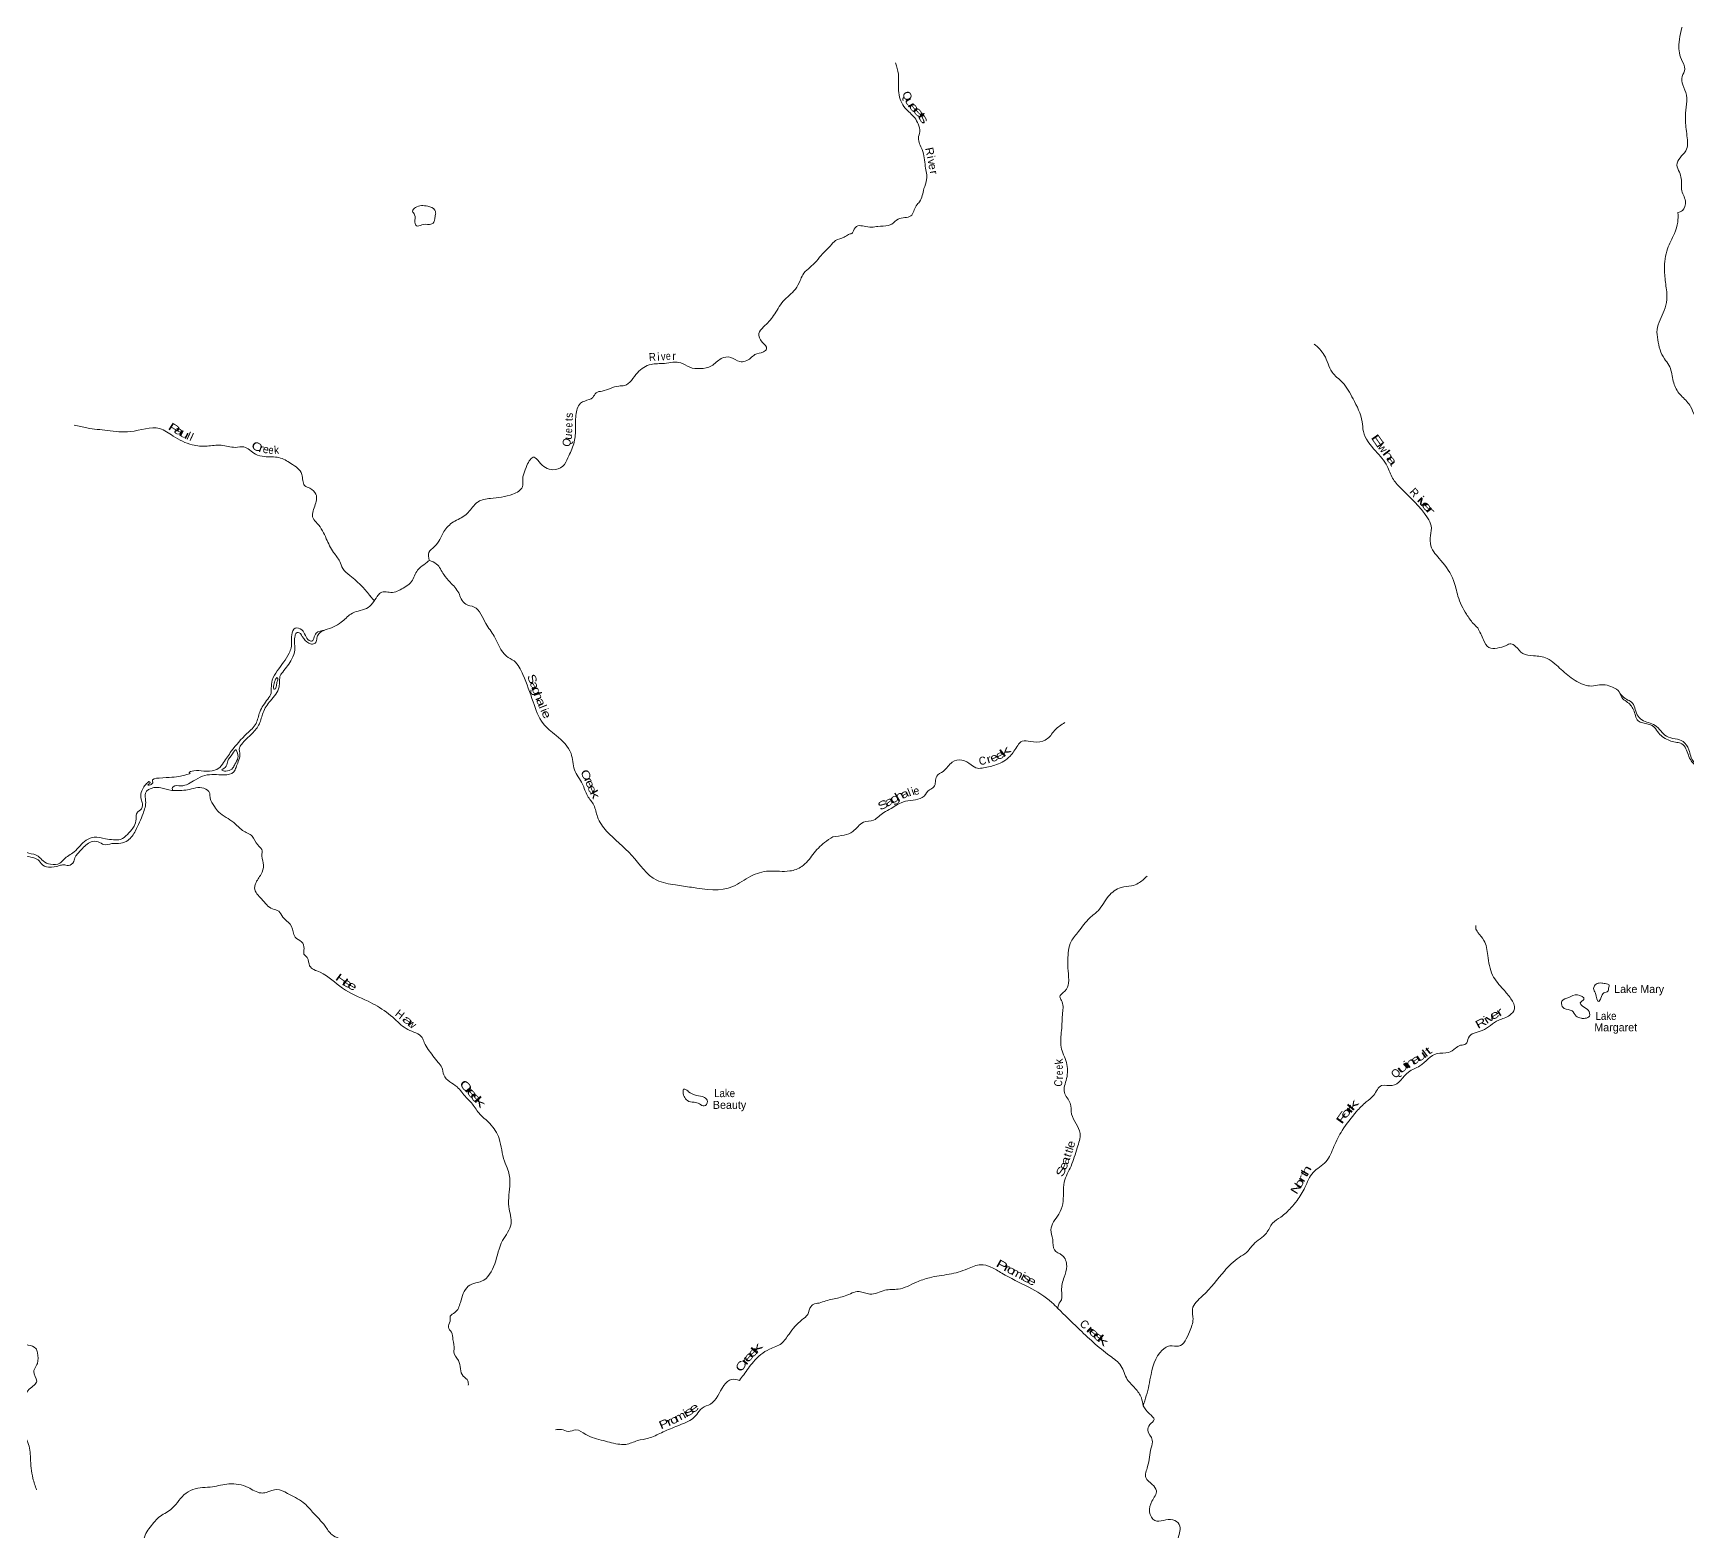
# Model space of a CAD drawing. Header units: feet. Extents: x -745759 to -493183, y 5472 to 195788.
# Drawn here: x -670075 to -628705, y 78093 to 115560 of the extents above; entities that cross this region are included whole.
import ezdxf
from ezdxf.enums import TextEntityAlignment as Align

# ---------------------------------------------------------------- set-up
doc = ezdxf.new("R2010")
doc.units = ezdxf.units.FT
doc.header["$LTSCALE"] = 80
doc.layers.add('39', color=7, linetype='Continuous', lineweight=13)
doc.layers.add('41', color=7, linetype='Continuous')

msp = doc.modelspace()

# ---------------------------------------------------------------- linework, layer by layer
at = {"layer": '39'}
msp.add_line((-661645.73, 101485.39), (-661553.96, 101387.74), dxfattribs=at)
for points in [[(-618187.48, 128975.63), (-618447.28, 128717.19), (-618542.71, 128399.85), (-618717.22, 128184.54), (-619070.47, 128010.17), (-619118.86, 127873.7), (-619038.35, 127598.16), (-619144.06, 127402.02), (-619495.93, 127185.27), (-619694.23, 126996.53), (-619947.82, 126883.24), (-620176, 126852.29), (-620474.66, 126824.39), (-620558.1, 126904.29), (-620771.22, 126802.52), (-620995.43, 126767.48), (-621233.73, 126867.8), (-621374.32, 126764.96), (-621725.14, 126483.64), (-621981.98, 126422.86), (-622326.81, 126137.42), (-622433.12, 126036.09), (-622611.19, 125717.94), (-622749.06, 125661.46), (-623043.82, 125625.44), (-623165.13, 125463.81), (-623338.41, 125196.03), (-623699.69, 125023.8), (-624145.58, 124987.98), (-624257.57, 124910.94), (-624440.8, 124786.54), (-624745.54, 124756.71), (-625287.89, 124738.44), (-625530.27, 124701.65), (-625797.49, 124485.67), (-625959.42, 124437.61), (-626296.73, 124386.08), (-626558.17, 124287.02), (-627271.88, 123994.89), (-627530.26, 123831.24), (-627584.31, 123585.92), (-627682.44, 123357.38), (-627858.57, 123303.48), (-628022.22, 123140.45), (-628223.29, 122901.32), (-628415.65, 122839.59), (-628644.25, 122915.56), (-628697.63, 122849.77), (-628799.56, 122502.27), (-628773.38, 122231.56), (-628837.22, 122139.7), (-628845.11, 122016.76), (-628719.43, 121661.88), (-628782.83, 121061.64), (-628805.28, 120638.33), (-628808.69, 120410.42), (-628827.73, 119811.55), (-628962.01, 119591.62), (-629132.76, 119358.09), (-629129.32, 119049.39), (-629082.22, 118695.66), (-629064.82, 118511.83), (-628833.74, 118197.77), (-628725.14, 118048.91), (-628763.37, 117783.19), (-628688.57, 117529.92), (-628685.43, 117201.05), (-628765.49, 116968.21), (-628883.35, 116768.21), (-628914.58, 116431.77), (-628874.02, 116314.17), (-628798.26, 115990.28), (-628874.3, 115622.23), (-628924.99, 115332.47), (-628866.91, 114903.95), (-628781.89, 114660.62), (-628845.07, 114477.97), (-628832.16, 114263.94), (-628739.25, 114008.39), (-628751.81, 113707.99), (-628766.23, 113417.71), (-628728.27, 112991.49), (-628756.08, 112614.66), (-628899.67, 112445.29), (-628979.04, 112258.84), (-628917.17, 112084.44), (-628865.64, 111756.88), (-628865.14, 111656.01), (-628766.79, 111360.03), (-628842.85, 111125.12), (-628952.46, 111072.26)], [(-648516.24, 114814.82), (-648443.84, 114535.37), (-648434.76, 114065.2), (-648271.16, 113685.56), (-648035.03, 113440.01), (-647948.62, 113289.46), (-647909.2, 113095.22), (-647941.81, 112936.33), (-647849.39, 112648.51), (-647769, 112229.74), (-647735.67, 111898.41), (-647803.55, 111671.45), (-647911.2, 111346.22), (-647995.34, 111244.57), (-648130.13, 110990.34), (-648449.7, 110912.32), (-648606.79, 110783.49), (-648695.95, 110750.51), (-648952.22, 110728.04), (-649111.68, 110710.2), (-649300.8, 110731.13), (-649453.8, 110741.45), (-649566.48, 110618.02), (-649603.22, 110552.38), (-649650.68, 110541.17)], [(-660166.37, 110772.7), (-660352.15, 110767.92), (-660492.15, 110741.65), (-660527.85, 110831.46), (-660536.52, 111017.36), (-660586.27, 111109.59), (-660517.01, 111200.43), (-660209.43, 111229.99), (-660032.6, 111136.14), (-660009.75, 111058.17)], [(-660166.37, 110772.7), (-660055.72, 110830.08), (-660030.16, 110944.37), (-660015.76, 111022.66), (-660009.75, 111058.17)], [(-628952.46, 111072.26), (-628960.02, 110836.34), (-629042.89, 110551.09), (-629213.89, 110166.27), (-629289.97, 109661.04), (-629259.31, 109285.36), (-629230.86, 108897.62), (-629295.34, 108628.24), (-629473.81, 108148.71), (-629459.45, 107896.33), (-629293.28, 107419.82), (-629178.78, 107260.79), (-629079.35, 106902.26), (-628952.98, 106593.78), (-628728.91, 106350.43), (-628636.12, 106221.97), (-628536.56, 106006.68), (-628219.25, 105665.13), (-627794.85, 105342.18), (-627367.68, 105069.63), (-627034.56, 104975.98), (-626880.74, 105020.13), (-626594.66, 104880.77), (-626214.3, 104711.79), (-626040.8, 104590.22), (-625404.09, 104449.76), (-624777.79, 104287.26), (-624522.85, 104220.98), (-624240.94, 104206.76)], [(-660170.79, 102382.18), (-660183.31, 102574.24), (-660035.66, 102723.39), (-659802.56, 103102.16), (-659567.57, 103339.62), (-659259.64, 103518.49), (-659030.04, 103778.3), (-658949.39, 103844.6), (-658642.29, 103926.64), (-658078.12, 104035.63), (-657842.71, 104218.6), (-657832.22, 104438.25), (-657804.95, 104542.41), (-657728.1, 104754.12), (-657550.57, 104958.91), (-657426.87, 104842.37), (-657077.54, 104644.72), (-656832.81, 104732.57), (-656703.43, 104946.82), (-656557.98, 105295.8), (-656515.53, 105641.68), (-656504.86, 106004.6), (-656387.05, 106305.95), (-656282.44, 106363.5), (-656084.09, 106452.68), (-655995.92, 106569.22), (-655851.41, 106611.5), (-655434.07, 106736.8), (-655288.31, 106752.82), (-654966.27, 107068.51), (-654627.15, 107278.77), (-654291.46, 107303.49), (-653879.39, 107317.95), (-653658.68, 107206.71), (-653397.35, 107173.01), (-653114.92, 107239.61), (-652869.37, 107424.3), (-652634.43, 107453.91), (-652409.5, 107348.6), (-652138.69, 107431.67), (-652029.05, 107523.39), (-651813.14, 107591.88), (-651738.31, 107666.43), (-651846.3, 107837), (-651930.8, 108051.3), (-651813.04, 108213.41), (-651562.57, 108496.84), (-651324.02, 108855.27), (-651018.46, 109159.32), (-650901.24, 109371.9), (-650832.39, 109517.24), (-650533.12, 109813.4), (-650372.19, 110002.53), (-650141.11, 110244.13), (-650012.26, 110371.62), (-649799.91, 110456.36), (-649686.95, 110523.76), (-649650.68, 110541.17)], [(-638047.74, 107788.25), (-637795.95, 107512.22), (-637600.81, 107085.72), (-637342.67, 106829.77), (-637074.79, 106416.32), (-636847.61, 105842.08), (-636816.92, 105603.58), (-636511.88, 105114.95), (-636223.34, 104735.49), (-636086.81, 104432.91), (-635892.86, 104196.05), (-635212.92, 103443.7), (-635123.23, 103242.67), (-635138.94, 103000.82), (-635128.73, 102740.44), (-634882.23, 102379.75), (-634561.31, 101874.75), (-634454.31, 101483.83), (-634239.39, 101032.83), (-634071.55, 100802.41), (-633956.15, 100689.45)], [(-669044.78, 105763.52), (-668728.12, 105689.9), (-668217.44, 105626.88), (-667637.15, 105598.2), (-666910.44, 105676.32), (-666572.97, 105487.08), (-666097.15, 105267.65), (-665726.78, 105236.89), (-665373, 105259.07), (-665017.45, 105204.52), (-664807.29, 105214.66), (-664517.91, 105036.88), (-664289.73, 104973.86), (-663929.25, 104949.44), (-663628.9, 104801.62), (-663354.4, 104529.42), (-663285.9, 104251.01), (-663154.79, 104180.67), (-663003.7, 104035.1), (-663032.69, 103735.25), (-663075.91, 103431.77), (-662970.71, 103303.65), (-662745.84, 102921.89), (-662562.24, 102577.63), (-662409.43, 102353.31), (-662333.88, 102177.61), (-662159.47, 102001.1), (-661842.87, 101719.63), (-661643.79, 101483.09)], [(-661472.61, 101479), (-661389.23, 101569.45), (-661092.39, 101577.11), (-660783.74, 101711.57), (-660637.34, 101818.37), (-660481.62, 102104.51), (-660391.79, 102208.89), (-660226.71, 102333.33), (-660170.79, 102382.18)], [(-660170.79, 102382.18), (-659987.91, 102288.16), (-659808.05, 102022.71), (-659650.13, 101834.56), (-659434.1, 101564.04), (-659377.08, 101415.88)], [(-661470.74, 101481.03), (-661740.81, 101178.3), (-661948.04, 101112.94), (-662129.35, 101036.83), (-662370.43, 100831.13), (-662560.83, 100714.92), (-662776.38, 100639.67)], [(-659377.08, 101415.88), (-659257.36, 101283.08), (-659049.57, 101213.3), (-658755.94, 100798.47), (-658548.38, 100484.64), (-658240.76, 99986.77), (-658050.43, 99864.98), (-657827.48, 99522.53), (-657574.88, 98844.52), (-657322.88, 98299.64), (-656998.05, 98001.01), (-656626.75, 97549.93), (-656540.4, 97146.38), (-656340.02, 96788.36), (-656214.62, 96492.74), (-656057.4, 96258.85), (-655964.17, 95966.06), (-655737.45, 95613.42), (-655106.22, 95004.52), (-654485.37, 94383.78), (-654016.81, 94267.09), (-653615.32, 94206.54), (-652579.02, 94224.78), (-652132.99, 94485.82), (-651678.34, 94611.5), (-651156.32, 94614.47), (-650857.16, 94727.95), (-650579.42, 95027.52), (-650289.59, 95326.78), (-650081.93, 95468.31)], [(-662782.15, 100636.06), (-662994, 100562.47), (-663057.99, 100424.91), (-663093.78, 100365.31), (-663170, 100379.33), (-663354.69, 100642.16), (-663522.82, 100686.74), (-663607.84, 100515.42), (-663624.08, 100197.15), (-663675.99, 100059.29), (-663969.5, 99616.92), (-664094.29, 99388.12), (-664119.71, 99183.03), (-664126.95, 99058.16), (-664207.27, 98912.95), (-664407.09, 98587.21), (-664501.05, 98303.17), (-664727.2, 98050.71), (-665119.5, 97606.79), (-665312.09, 97327.25), (-665445.02, 97173.29), (-665595.5, 97120.61), (-665871.72, 97115.47), (-666142.21, 97098.09), (-666172.99, 97076.68), (-666153.16, 97064.08), (-666228.66, 97027.66), (-666386.94, 96985.26), (-666924.2, 96938.3), (-667091.42, 96861.84), (-667080.47, 96817.19), (-667088.79, 96807.32), (-667170.54, 96762.99), (-667204.77, 96763.85), (-667194.34, 96777.71), (-667148.64, 96831.01), (-667162.37, 96845.48), (-667236.01, 96802.96), (-667304.65, 96719.98), (-667368.8, 96576.38), (-667373.05, 96411.1), (-667337.79, 96293.22), (-667394.25, 96135.31), (-667461.95, 96088.61), (-667487.31, 96042.86), (-667503.85, 95869.82), (-667716.12, 95530.27), (-667886.65, 95403.47), (-668066.25, 95393.88), (-668265.06, 95421.08), (-668548.24, 95458.48), (-668745.56, 95386.81), (-669047.32, 95093.9), (-669306.1, 94904.78), (-669407.33, 94808.5), (-669635.73, 94781.99), (-669823.02, 94865.37), (-669949.01, 94981.5), (-670182.72, 95062.02), (-670715.15, 95281.18), (-670941.27, 95343.35), (-671012.12, 95331.02)], [(-671012.12, 95331.02), (-670606.31, 95125.14), (-670187.01, 94973.38), (-669985.01, 94913.83), (-669917.88, 94859.7), (-669867.28, 94789.85), (-669685.98, 94708.63), (-669412.86, 94750.15), (-669315.62, 94769.88), (-669189.16, 94750.56), (-669057.62, 94850.11), (-669016.14, 94974.11), (-668957.78, 95049.28), (-668864.46, 95151.81), (-668621.79, 95341.33), (-668450.4, 95345.08), (-668303.08, 95274.81), (-668104.99, 95298.05), (-667885, 95310.65), (-667707.93, 95378.8), (-667516.27, 95622.05), (-667325.89, 96050.89), (-667261.36, 96365.92), (-667268.46, 96559.73), (-667057.35, 96697.61), (-666878.06, 96695.1), (-666605.72, 96627.73), (-666583.51, 96629.18), (-666596.32, 96679.93), (-666573.07, 96721.7), (-666381.08, 96743.08), (-666018.5, 96893.27), (-665777.85, 97004.19), (-665545.58, 97024.55), (-665305.92, 97018.51), (-665054.12, 97092.83), (-665000.87, 97204.44), (-664946.74, 97350.31), (-664906.08, 97520.73), (-664915.82, 97690.4), (-664865.16, 97779.88), (-664600.17, 98053.55), (-664418.74, 98291.01), (-664324.83, 98573.03), (-664141.9, 98868.94), (-663925.44, 99214.43), (-663889.73, 99505.99), (-663835.24, 99587.31), (-663607.17, 99914.36), (-663532.74, 100144.43), (-663541.76, 100342.32), (-663525.68, 100497.21), (-663489.68, 100564.88), (-663451, 100580.04), (-663344.84, 100476.52), (-663183.8, 100313.12), (-663085.68, 100288.46), (-663010.08, 100328.91), (-662979.09, 100437.04), (-662934.1, 100540.79), (-662776.38, 100639.67)], [(-633956.15, 100689.45), (-633813.67, 100390.15), (-633681.72, 100198.43), (-633474.15, 100186.96), (-633247.12, 100253.81), (-633131.47, 100294.25), (-633013.54, 100229.81), (-632832.96, 100051.41), (-632563.62, 99994.56), (-632225.85, 99928.52), (-632034.41, 99796.32), (-631708.41, 99508.66), (-631326.98, 99278.57), (-631164.25, 99239.6), (-630770.42, 99269.43), (-630585.84, 99209.94), (-630420.42, 99090.27), (-630407.65, 99054.25)], [(-663992.84, 99449.61), (-664026.12, 99374.29), (-664062.23, 99223.93), (-664059.66, 99167.4), (-664037.71, 99158.77), (-663992.93, 99254.46), (-663970.36, 99348.69), (-663960.23, 99429.11), (-663992.84, 99449.61)], [(-630408.89, 99055.8), (-630303.66, 98955.27), (-630239.94, 98905.82), (-630116.02, 98837.25), (-629974.03, 98522.36), (-629857.17, 98393.41), (-629524.68, 98252.85), (-629238.71, 97983.99), (-629019.95, 97917.89), (-628825.39, 97852.19), (-628681.57, 97646.16), (-628561.46, 97349.79), (-628336.01, 97200.9), (-628243.62, 97056.22), (-628201.51, 96799.43), (-628026.11, 96552.56), (-627787.79, 96570.83), (-627538.78, 96504.23), (-627364.72, 96418.7), (-627242.52, 96247.31), (-627114.34, 96192.78), (-627012.54, 96128.59), (-626891.72, 95995.54), (-626734.12, 95890.11), (-626554.89, 95752.07), (-626238.3, 95504.89), (-626135.42, 95263.25), (-626096.71, 95165.82), (-625851.9, 95089.21), (-625251.81, 95028.94), (-624786.46, 94993.07), (-624457.8, 95227.63), (-624269.48, 95270.92), (-624086.55, 95354.62), (-623749.58, 95603.16), (-623512.6, 95782.76), (-623359.14, 95913.33), (-623051.52, 95974.82), (-622498.79, 96098.83), (-622300.19, 96033.06), (-622192.07, 95984.91), (-621873.22, 96114.77), (-621651.13, 96248.24), (-621439.56, 96355.67), (-621021.3, 96399.22), (-620759.75, 96479.61), (-620512.63, 96421.11), (-620281.94, 96344.73), (-620127.6, 96406.72), (-619756.42, 96771.65), (-619596.81, 96908.17), (-619356.37, 96932.45), (-619226.67, 96968.63), (-619067.07, 97014.14)], [(-630408.08, 99055.02), (-630332.5, 98919.44), (-630210.94, 98830.74), (-630051.3, 98606.31), (-629924.49, 98348.14), (-629802.06, 98311.85), (-629547.57, 98210.88), (-629433.1, 98059.78), (-629163.89, 97873.88), (-629017.33, 97833.16), (-628886.62, 97808.83), (-628775.34, 97708.2), (-628643.33, 97399.53), (-628461.11, 97198.92), (-628340.55, 97049.74), (-628247.29, 96836.48), (-628149.93, 96506.2), (-627922.36, 96484.32), (-627704.88, 96462.6), (-627411.71, 96383.17), (-627250.09, 96156.69), (-627091.69, 96099.65), (-627037.48, 96084.64), (-626940.99, 95943.92), (-626803.33, 95852.94), (-626671.48, 95776.16), (-626446.74, 95584.94), (-626249.02, 95345.77), (-626183.75, 95147.08), (-626072.68, 95034.36), (-625802.63, 95019.84), (-625174.81, 94928.87), (-624824.37, 94896.9), (-624616.74, 95010.45), (-624353.47, 95193.65), (-624173.57, 95216.91), (-624023.06, 95291.07), (-623857.64, 95413.37), (-623481.82, 95693.53), (-623391.18, 95806.98), (-623242.93, 95867.06), (-622562.64, 96019.22), (-622401.56, 96002.46), (-622202.06, 95870.13), (-622040.83, 95861.43), (-621837.4, 95964.97), (-621714.15, 96098.04), (-621611.44, 96209.28), (-621394.16, 96296.45), (-620986.21, 96326.05), (-620789.5, 96389.36), (-620658.39, 96389.22), (-620436.2, 96286.77), (-620257.17, 96257.62), (-619972.09, 96418.28), (-619688.13, 96754.4), (-619579.84, 96837.31), (-619361.62, 96859.94), (-619187.35, 96907.49), (-619067.64, 96970.68)], [(-650081.93, 95468.31), (-649795.76, 95512.66), (-649578.41, 95603.86), (-649318.45, 95831.49), (-649061.34, 95887.76), (-648810.07, 96077.21), (-648624.89, 96174.99), (-648466, 96273.48), (-648264.83, 96356.61), (-647800.79, 96484.09), (-647662.96, 96645.16), (-647554.87, 96715.98), (-647483.85, 96983), (-647322.46, 97105.37), (-647094.72, 97335.54), (-646853.85, 97386.03), (-646623.86, 97267.31), (-646465.94, 97182.05), (-646312.41, 97195.66), (-645990.4, 97273.04), (-645652.02, 97485.26), (-645460.01, 97750.3), (-645349.24, 97861.4), (-645141.67, 97849.93), (-644834.85, 97863.04), (-644710.76, 97925.52), (-644517.38, 98152.22), (-644417.19, 98233.25), (-644284.46, 98329.88)], [(-665361.11, 97144.95), (-665248.01, 97232.86), (-665208.24, 97369.01), (-665086.82, 97545.45), (-664997.63, 97644.05), (-664980.54, 97603.28), (-664954.47, 97441.27), (-665031.12, 97281.85), (-665077.81, 97190.24), (-665216.78, 97115.09), (-665293.47, 97110.97), (-665361.11, 97144.95)], [(-666582.2, 96630.33), (-666214.34, 96644.08), (-665806.23, 96684.21), (-665660.42, 96555.48), (-665649.48, 96432.17), (-665539.98, 96223.68), (-665434.64, 96087.91), (-665058.48, 95826.3), (-664837.84, 95629.13), (-664599.75, 95483.95), (-664460.29, 95264.62), (-664360.38, 95153.19), (-664354.51, 94989.67), (-664314.1, 94758.72), (-664374.28, 94534.34), (-664515.48, 94293.85), (-664536.3, 94189.49), (-664362, 93914.83), (-664088.28, 93665.89), (-663934.56, 93609.57), (-663827.52, 93461.65), (-663648.66, 93285.7), (-663552.53, 93027.13), (-663523.93, 92963.88), (-663363.76, 92844.87), (-663301.65, 92673.88), (-663303.11, 92538.79), (-663220.81, 92447.96), (-663161.55, 92244.78), (-662901.71, 92082.92), (-662339.66, 91683.51), (-661701.17, 91356.8), (-661468.55, 91233.95), (-661033.46, 90912.36), (-660703.62, 90651.93), (-660350.06, 90451.4), (-660294.87, 90324.96), (-660077.61, 89996.77), (-659950.9, 89830.2), (-659857.5, 89700.78), (-659809.75, 89520.07), (-659655.05, 89344.72), (-659476.91, 89219.22), (-659246.06, 88949.17), (-659118.42, 88818.89), (-658929.44, 88566.04), (-658656.19, 88298.96), (-658424.01, 87924), (-658291.35, 87361.96), (-658204.31, 87141.94), (-658154.46, 86807.89), (-658181.62, 86221.64), (-658124.19, 85790.58), (-658336.36, 85376.41), (-658534.82, 84790.45), (-658862.31, 84359.01), (-659006.49, 84316.26), (-659196.06, 84232.29), (-659391.87, 83827.79), (-659533.38, 83575.21), (-659644.52, 83485.23), (-659651.81, 83358.35), (-659691.95, 83208.09), (-659618.48, 83087.24), (-659578.89, 82902.7), (-659551.08, 82651.89), (-659558.47, 82599.64), (-659443.29, 82376.89), (-659322.28, 81988.6), (-659204.45, 81868.65), (-659195.11, 81761.51)], [(-642226.63, 94484.99), (-642445.43, 94307.1), (-642611.9, 94243.29), (-642874.79, 94203.24), (-643189.07, 93984.58), (-643449.27, 93621.86), (-643657.98, 93443.8), (-643940.07, 93099.59), (-644123.74, 92850.55), (-644204.04, 92390.1), (-644200.48, 92119.84), (-644187.45, 91813.12), (-644279.57, 91610.97), (-644407.05, 91465.86), (-644364.13, 91378.45), (-644336.98, 91071.5), (-644364.55, 90628.34), (-644373.49, 90213.09), (-644242.76, 89827.82), (-644237.35, 89426.46), (-644293.65, 89074.5), (-644146.75, 88811.97), (-644110.99, 88537.14), (-643901.18, 88055.8), (-643971.73, 87696.01), (-644126.6, 87238.8), (-644294.65, 86838.27), (-644333.98, 86294.47), (-644433.1, 86035.98), (-644631.19, 85648.04), (-644582.87, 85401.24), (-644542.81, 85142.47), (-644345.39, 85006.14), (-644234.85, 84740.17), (-644300.06, 84458.94), (-644362.04, 84129.26), (-644367.92, 83897.46), (-644434.33, 83785.63), (-644457.32, 83678.13)], [(-642323.17, 81240.82), (-642178.79, 81756.33), (-642125.85, 82027.69), (-641771.78, 82697.38), (-641656.03, 82743.88), (-641436.29, 82736.24), (-641168.05, 83096.81), (-641076.03, 83413.9), (-641090.07, 83660.14), (-640836.39, 83994.74), (-640293.53, 84614.95), (-639924.8, 84953.71), (-639741.23, 85075.72), (-639568.37, 85280.58), (-639242.97, 85561.57), (-639089.57, 85809.09), (-638883.28, 85962.99), (-638629.3, 86194.74), (-638476.98, 86377.75), (-638279.92, 86703.2), (-638071.95, 87078.88), (-637752.79, 87347.87), (-637554.87, 87725.73), (-637344.4, 88129.6), (-636989.62, 88599.66), (-636749.58, 88841.72), (-636559.15, 89012.01), (-636361.56, 89248.73), (-636099.31, 89250.47), (-635688.23, 89588.53), (-635407.33, 89741.2), (-634976.56, 90050.71), (-634689.67, 90078.26), (-634518.5, 90182.32), (-634386.15, 90256.78), (-634254.43, 90292.93), (-634191.38, 90445.14), (-633851.49, 90627.09), (-633433.7, 90884.38), (-633159.34, 91006.92), (-633043.73, 91166.33), (-633128.28, 91417.76), (-633318, 91652.77), (-633588.35, 92012.11), (-633705.24, 92502.01), (-633803.81, 92880.7), (-633955.78, 93080.81), (-634008.38, 93192.58), (-634003.37, 93250.98)], [(-631371.41, 90933.19), (-631499.63, 90985.71), (-631600.29, 91118.43), (-631794.92, 91180.11), (-631865.53, 91300.24), (-631854.44, 91360.55), (-631679.43, 91452.45), (-631466.49, 91521.54), (-631305.03, 91405.97), (-631395.31, 91314.7), (-631340.09, 91239.18), (-631196.65, 91131.97), (-631164.75, 90988.28), (-631272.6, 90931.57), (-631367.38, 90933.13)], [(-630796.15, 91802.92), (-630923.06, 91813.07), (-631022.68, 91766.31), (-631062.47, 91678.24), (-631018.11, 91556.52), (-630934.83, 91349.48), (-630878.87, 91439.3), (-630810.17, 91567.23), (-630702.59, 91607.8), (-630687.16, 91686.19), (-630679.63, 91774.79), (-630741.84, 91793.96), (-630796.16, 91802.92)], [(-653487.19, 89001.6), (-653288.95, 88952.23), (-653212.95, 88851.48), (-653296.41, 88740.64), (-653415.95, 88794.08), (-653552.01, 88831.8), (-653716.17, 88874.26), (-653798.11, 88979.19), (-653824.59, 89125.08), (-653811.67, 89157.02), (-653777.39, 89158.18), (-653690.28, 89097.49), (-653487.19, 89001.6)], [(-678237.66, 88156.15), (-678040.93, 88134.33), (-677787.1, 87817.32), (-677591.35, 87671.19), (-677320.87, 87531.25), (-677228.05, 87301), (-677173.03, 87011.19), (-677014.05, 86845.82), (-676699.79, 86684.61), (-676432.25, 86665.76), (-676168.08, 86437.23), (-675883.41, 86300.97), (-675432.55, 86279.52), (-675304.34, 86171.4), (-675052.55, 86088.41), (-674873.31, 86083.89), (-674691.07, 86117.61), (-674277.9, 86197.96), (-674044.13, 86198.11), (-673794.57, 86028.45), (-673650.01, 85772.68), (-673337.55, 85619.58), (-673201.97, 85406.4), (-672931.36, 85036.53), (-672471.44, 84740.54), (-672291.29, 84536.32), (-671963.01, 84136.75), (-671881.48, 84015.7), (-671546.52, 83797.49), (-671205.68, 83494.42), (-670693.15, 83049.87), (-670196.72, 82763.04), (-670007.36, 82681.62), (-669965.85, 82571.66), (-669968.67, 82305.49), (-670028.27, 82181.95), (-670056.48, 82104), (-669984.05, 81864.17), (-670170.74, 81657.1), (-670310.47, 81239.08), (-670263.6, 81024.1), (-670267.85, 80858.82), (-670337.43, 80660.9), (-670204.9, 80328.79), (-670140.39, 79937.9), (-670078.78, 79434.12), (-669989.58, 79141.43)], [(-650420.06, 83815.19), (-650086.08, 83914.74), (-649772.14, 83992.26), (-649425.4, 84101.5), (-649154.17, 84036.56), (-648779.4, 84133.24), (-648450.13, 84162.11), (-647991.4, 84334.04), (-647664.75, 84447.65), (-647177.19, 84534.42), (-646715.06, 84667.98), (-646384.52, 84773.46), (-646129.36, 84712.81), (-645857.56, 84561.14), (-645181.66, 84209.26), (-644605.07, 83828.76), (-644456.31, 83677.1)], [(-650420.06, 83815.19), (-650576.53, 83776.92), (-650626.06, 83731.78), (-650709.83, 83530.18), (-650852.42, 83392.59), (-651175.88, 83039.72), (-651367.32, 82804.53), (-651665.25, 82660.77), (-652066.31, 82346.16), (-652310.49, 82019.52), (-652414.81, 81880.96)], [(-644456.31, 83677.1), (-643954.1, 83190.96), (-643156.84, 82496.3), (-642878.63, 82245.73), (-642718.95, 81902.32), (-642522.95, 81681.33), (-642367.58, 81442.85), (-642324.53, 81242.51)], [(-652414.81, 81880.96), (-652611.71, 81904.08), (-652807.08, 81751.69), (-653141.44, 81288.15), (-653349.6, 81186.5), (-653484.76, 81024.52), (-654004.28, 80727.01), (-654366.96, 80572.79), (-654686.82, 80437.65), (-654966.56, 80374.11), (-655259.16, 80280.65), (-655404.21, 80282.29), (-655816.96, 80375.39), (-656260.37, 80529.78), (-656507.35, 80642.9), (-656695.73, 80605.3), (-656867.79, 80654.01), (-657015.22, 80641.59)], [(-642324.53, 81242.51), (-642168.42, 81048.39), (-642049.88, 80899.24), (-642154.81, 80775.94), (-642209.76, 80625.61), (-642094.69, 80389.81), (-642124.16, 80194.7), (-642210.68, 79724.27), (-642255.58, 79450.77), (-642095.03, 79280.77), (-641992.76, 79123.82), (-642104.05, 78861.49), (-642161.02, 78590.21), (-642033.44, 78378.4), (-641577.27, 78397.12), (-641421.96, 78275.6), (-641451.78, 77939.34), (-641635.25, 77581.41), (-641744.95, 77413.83), (-641668.23, 77176.64), (-641806.77, 76852.25), (-642044.42, 76390.36), (-642253.68, 75938.07), (-642611.28, 75419.67), (-643130.45, 74768.81), (-643244.35, 74470.23), (-643324.58, 74255.79), (-643416.06, 74093.96)], [(-667894.18, 76851.8), (-667568.04, 77230.83), (-667434.31, 77572.35), (-667341.59, 77808.01), (-667273.98, 78008), (-667056.24, 78325.22), (-666927.8, 78461.15), (-666632.71, 78651.37), (-666302.91, 79016.19), (-666077.75, 79151.7), (-665590.27, 79222.1), (-665181.38, 79292.47), (-664700.01, 79203.68), (-664377.07, 79066.45), (-664245.75, 79079.28), (-663977.78, 79155.21), (-663718.36, 79055.89), (-663321.12, 78830.06), (-663085.51, 78588.14), (-662774.16, 78235.39), (-662604.24, 78025.37), (-662219.44, 77864.4), (-661675.54, 77620.75), (-660977.3, 77423.63), (-660700.32, 77223.02), (-660421.39, 76941.68), (-660210.93, 76740.73), (-659941.38, 76173.22), (-659986.81, 75738.71), (-660264.31, 75370.56), (-660348.6, 75148.8), (-660489.79, 75065.63), (-660553.63, 74934.12), (-660457.39, 74758.24), (-660388.59, 74455.98), (-660338.17, 74144.1), (-660354.49, 74057.78)]]:
    msp.add_spline(points, degree=3, dxfattribs=at)

# ---------------------------------------------------------------- texts
at = {"layer": '41'}
for s, rotation, width, p in [('Q', 292.594, 1.1, (-648309.44, 113953.02)), ('u', 299.88, 1.65, (-648232.35, 113783.17)), ('e', 307.181, 1.7, (-648126.02, 113644.31)), ('e', 312.237, 1.9, (-648010.41, 113525.75)), ('t', 310.178, 1.8, (-647933.58, 113431.8)), ('s', 303.507, 1.85, (-647893.71, 113369.28)), ('R', 281.444, 1.05, (-647754.63, 112583.63)), ('r', 280.808, 1.1, (-647650.3, 112059.26)), ('R', 3.832, 0.9, (-654586.38, 107365.7)), ('v', 3.031, 0.85, (-654316.43, 107379.55)), ('e', 3.031, 0.8, (-654189.74, 107390.9)), ('s', 88.325, 0.95, (-656580.86, 106003.08)), ('P', 327.279, 1.65, (-666598.41, 105593.24)), ('a', 332.868, 1.5, (-666473.65, 105529.39)), ('u', 332.868, 1.55, (-666334.11, 105455.77)), ('l', 335.284, 1.05, (-666226.22, 105403.13)), ('l', 335.284, 1.05, (-666151.99, 105369.99)), ('e', 85.372, 0.8, (-656598.12, 105615.86)), ('e', 88.307, 0.75, (-656589.91, 105758.94)), ('E', 304.851, 1.75, (-636551.28, 105323.3)), ('C', 328.243, 1.35, (-664531.31, 105139.96)), ('r', 342.381, 1.25, (-664397.35, 105086.74)), ('e', 354.036, 0.85, (-664135.47, 105039.78)), ('k', 3.529, 0.95, (-663982.39, 105040.63)), ('l', 304.851, 1.4, (-636477.06, 105210.21)), ('h', 307.603, 1.8, (-636273.86, 104945.18)), ('a', 305.723, 1.75, (-636188.93, 104824.79)), ('i', 313.019, 1.8, (-635458.67, 103842.44)), ('v', 313.019, 2.1, (-635385.09, 103761.32)), ('e', 312.273, 1.95, (-635299.36, 103664.33)), ('r', 310.638, 2.05, (-635213.14, 103567.9)), ('S', 291.366, 1.3, (-657686.02, 99380.52)), ('a', 289.689, 1.3, (-657630.67, 99225.76)), ('g', 290.553, 1.35, (-657579.19, 99083.91)), ('h', 290.553, 1.3, (-657529.48, 98952.08)), ('a', 292.104, 1.35, (-657467.44, 98800.04)), ('i', 292.104, 1.05, (-657384.33, 98601.84)), ('e', 295.177, 1.35, (-657331.53, 98489.51)), ('k', 38.945, 2, (-645714.37, 97528.39)), ('C', 11.308, 0.95, (-646320.54, 97273.8)), ('r', 17.311, 1.25, (-646151.68, 97318.3)), ('e', 22.206, 1.25, (-646017.85, 97361.76)), ('e', 26.964, 1.4, (-645865.6, 97426.31)), ('C', 298.499, 1.3, (-656342.42, 96976.4)), ('r', 295.839, 1.5, (-656277.99, 96856.76)), ('e', 292.839, 1.3, (-656238.55, 96755.59)), ('e', 293.134, 1.3, (-656186.4, 96624.78)), ('k', 296.789, 1.55, (-656117.95, 96485.56)), ('a', 32.003, 1.65, (-648630.05, 96269.5)), ('g', 31.435, 1.65, (-648490.43, 96349.41)), ('h', 27.331, 1.5, (-648375.05, 96407)), ('a', 22.421, 1.35, (-648248.48, 96452.84)), ('e', 10.335, 0.95, (-647976.22, 96524.37)), ('S', 27.667, 1.45, (-648782.13, 96182.18)), ('H', 323.97, 1.65, (-662412.07, 91818.73)), ('e', 326.766, 1.6, (-662267.47, 91730.08)), ('e', 329.627, 1.5, (-662141.83, 91661.31)), ('v', 31.674, 1.65, (-633601.16, 90872.45)), ('e', 31.579, 1.55, (-633491.24, 90937.81)), ('r', 31.579, 1.7, (-633361.42, 91007.9)), ('a', 321.587, 1.85, (-660762.79, 90800.92)), ('R', 28.282, 1.4, (-633833.92, 90726.4)), ('i', 31.674, 1.35, (-633699.72, 90806.78)), ('t', 38.136, 1.7, (-635132.95, 90046.63)), ('u', 39.628, 1.95, (-635778.98, 89628.2)), ('i', 38.037, 1.6, (-635675.85, 89698.92)), ('n', 35.482, 1.75, (-635590.23, 89745.17)), ('a', 33.566, 1.7, (-635464.17, 89821.5)), ('u', 34.021, 1.75, (-635325.26, 89905.06)), ('l', 37.136, 1.5, (-635217.74, 89978.34)), ('C', 310.696, 1.6, (-659332.6, 89174.13)), ('C', 82.45, 0.85, (-644349.19, 89297.6)), ('e', 90.687, 0.75, (-644331.68, 89711.89)), ('e', 90.785, 0.75, (-644326.91, 89567.59)), ('r', 310.354, 2.05, (-659239.38, 89071.96)), ('e', 310.354, 1.85, (-659168.52, 88990.28)), ('e', 311.173, 1.9, (-659078.25, 88886.21)), ('k', 312.17, 2.15, (-658978.03, 88777.99)), ('F', 54.673, 1.95, (-637270.19, 88393.08)), ('o', 51.013, 1.8, (-637188.78, 88501.27)), ('r', 48.184, 2.1, (-637081.41, 88606.14)), ('k', 50.178, 2.05, (-637003.58, 88701.12)), ('e', 71.801, 1.15, (-644040.98, 87752.8)), ('e', 68.175, 1.25, (-644223.38, 87208.88)), ('a', 70.772, 1.25, (-644174.66, 87347.52)), ('t', 70.772, 1.05, (-644126.67, 87481.54)), ('S', 65.884, 1.4, (-644286.5, 87063.68)), ('o', 59.458, 1.5, (-638339.74, 86759.25)), ('r', 61.113, 1.6, (-638273.62, 86876.54)), ('h', 60.951, 1.55, (-638156.58, 87086.31)), ('t', 61.113, 1.35, (-638212.06, 86993.5)), ('N', 58.153, 1.4, (-638415.79, 86627.89)), ('P', 330.709, 1.55, (-645900.71, 84677.07)), ('r', 332.568, 1.55, (-645771.11, 84606.24)), ('o', 332.568, 1.4, (-645662.05, 84549.45)), ('m', 332.568, 1.25, (-645512.33, 84470.66)), ('i', 332.428, 1.2, (-645369.72, 84397.71)), ('s', 332.428, 1.65, (-645278.58, 84349.82)), ('e', 332.428, 1.4, (-645149.13, 84282.31)), ('r', 317.267, 2.15, (-643701.7, 83069.28)), ('e', 319.387, 1.85, (-643609.29, 82993.27)), ('k', 48.853, 2.1, (-651912.13, 82617.37)), ('e', 319.387, 1.85, (-643502.09, 82895.87)), ('k', 319.387, 2.1, (-643399.28, 82807.71)), ('C', 56.739, 1.4, (-652295.5, 82186.54)), ('r', 53.201, 1.9, (-652195.66, 82310.63)), ('e', 50.201, 1.8, (-652115.89, 82408.55)), ('e', 47.138, 1.95, (-652008.13, 82521.41)), ('i', 30.961, 1.35, (-653715.26, 80971.78)), ('s', 30.961, 1.75, (-653627.52, 81023.49)), ('e', 33.502, 1.6, (-653502.08, 81111.24)), ('P', 23.011, 1.4, (-654264.85, 80703.07)), ('r', 23.062, 1.45, (-654131.47, 80758.48)), ('o', 24.702, 1.3, (-654015.35, 80810.11)), ('m', 27.605, 1.25, (-653855.8, 80892.26))]:
    msp.add_text(s, height=200, rotation=rotation, dxfattribs=dict(at, width=width)).set_placement(p, align=Align.CENTER)
for s, rotation, p in [('i', 281.444, (-647724.57, 112441.72)), ('v', 280.292, (-647701.03, 112327)), ('e', 280.808, (-647679.9, 112204.3)), ('i', 2.69, (-654437.83, 107372.15)), ('r', 0.987, (-654049.92, 107391.01)), ('t', 88.307, (-656584.22, 105895.77)), ('u', 83.254, (-656606, 105464.23)), ('e', 347.742, (-664274.3, 105061.93)), ('Q', 73.289, (-656639.4, 105300.03)), ('w', 307.603, (-636410.32, 105127.31)), ('R', 313.019, (-635615.07, 104007.31)), ('l', 292.104, (-657422.52, 98685.96)), ('l', 21.588, (-648135.53, 96489.8)), ('i', 19.835, (-648050.75, 96512.96)), ('H', 321.827, (-660966.13, 90955.36)), ('w', 320.016, (-660666.11, 90719.72)), ('k', 97.336, (-644332.05, 89863.23)), ('r', 88.158, (-644330.46, 89448.3)), ('Q', 42.855, (-635941.6, 89487.45)), ('l', 71.801, (-644071.92, 87651.82)), ('t', 71.801, (-644092.26, 87580.78)), ('C', 317.267, (-643856.99, 83210.15))]:
    msp.add_text(s, height=200, rotation=rotation, dxfattribs=at).set_placement(p, align=Align.CENTER)
for s, p in [('Lake Mary', (-630548.12, 91564.33)), ('Margaret', (-631044.57, 90607.07)), ('Beauty', (-653079.98, 88667.93))]:
    msp.add_text(s, height=200, dxfattribs=at).set_placement(p)
at = {"layer": '41', "width": 0.9}
for p in [(-631012.99, 90891.54), (-653048.38, 88961.62)]:
    msp.add_text('Lake', height=200, dxfattribs=at).set_placement(p)

doc.saveas('drawing.dxf')
